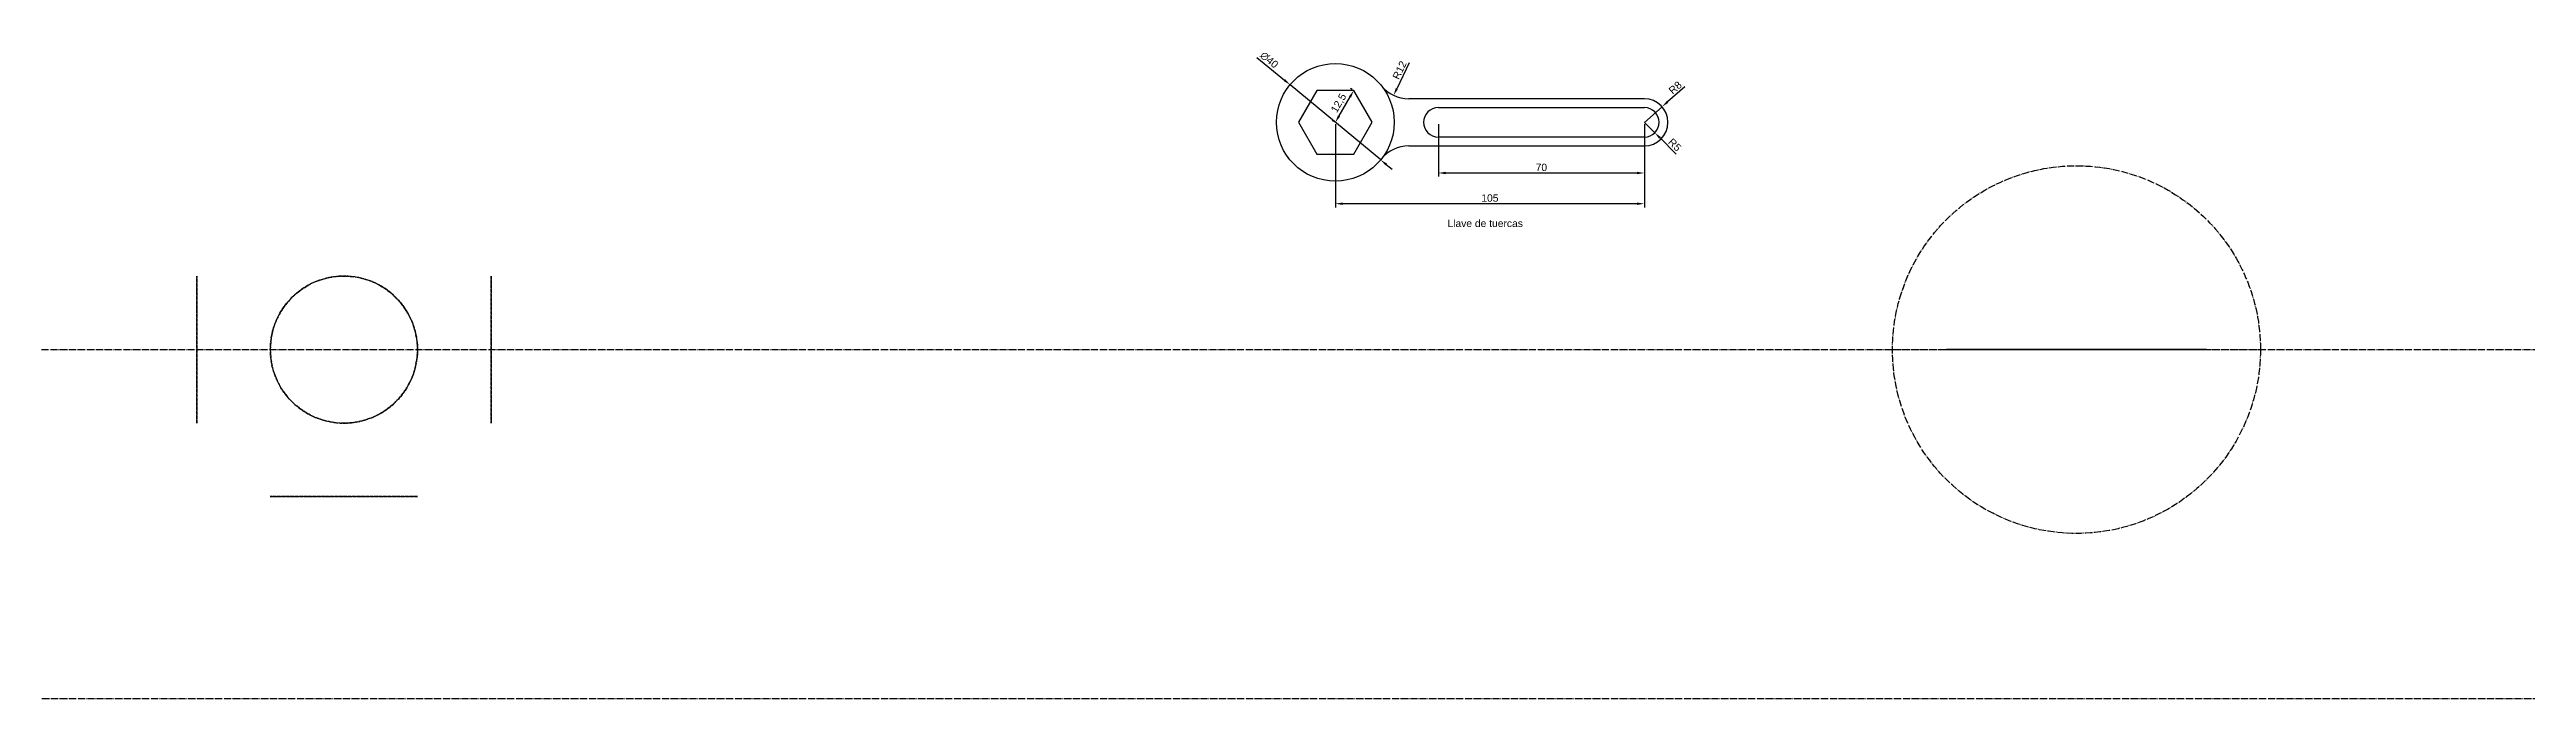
# Model space of a CAD drawing. Header units: millimetres. Extents: x -75 to 6323, y 0 to 1230.
# Drawn here: x 3115 to 3957, y 0 to 221 of the extents above; entities that cross this region are included whole.
import ezdxf

# ---------------------------------------------------------------- set-up
doc = ezdxf.new("R2010")
doc.units = ezdxf.units.MM
doc.header["$LTSCALE"] = 0.1
doc.header["$PDMODE"] = 34
doc.header["$PDSIZE"] = 1
doc.linetypes.add('ACAD_ISO02W100', pattern=[15, 12, -3])
doc.linetypes.add('ACAD_ISO04W100', pattern=[30, 24, -3, 0, -3])
doc.layers.add('0-Axis', color=43, linetype='ACAD_ISO04W100', lineweight=25)
doc.layers.add('0-Object', color=7, linetype='Continuous', lineweight=30)
doc.layers.add('0-Dimension', color=92, linetype='Continuous')
doc.layers.add('0-Sketch', color=32, linetype='ACAD_ISO02W100')
doc.styles.get("Standard").update_dxf_attribs({"font": 'arial.ttf'})
doc.dimstyles.new('ISO-25', dxfattribs={"dimtxt": 2.5, "dimasz": 2.5, "dimexe": 1.25, "dimexo": 0.625, "dimtad": 1, "dimtxsty": 'Standard', "dimcen": 2.5, "dimadec": 0, "dimazin": 0, "dimtfac": 1, "dimtmove": 0, "dimatfit": 3, "dimfxl": 1, "dimarcsym": 0})

# ---------------------------------------------------------------- blocks, each defined once
blk = doc.blocks.new('*D20')
at = {"layer": '0-Dimension', "color": 0, "lineweight": -2, "transparency": 16777216}
for p, q in [((3586.89, 195.27), (3586.89, 177.42)), ((3656.89, 195.27), (3656.89, 177.42)), ((3589.39, 178.67), (3654.39, 178.67))]:
    blk.add_line(p, q, dxfattribs=at)
at = {"layer": '0-Dimension', "color": 0, "transparency": 16777216}
for points in [[(3589.39, 179.08), (3589.39, 178.25), (3586.89, 178.67)], [(3654.39, 179.08), (3654.39, 178.25), (3656.89, 178.67)]]:
    blk.add_solid(points, dxfattribs=at)
at = {"layer": 'Defpoints', "color": 0, "transparency": 16777216}
for p in [(3586.89, 195.89), (3656.89, 195.89), (3656.89, 178.67)]:
    blk.add_point(p, dxfattribs=at)
at = {"layer": '0-Dimension', "color": 0, "transparency": 16777216, "insert": (3621.89, 180.57), "char_height": 2.5, "attachment_point": 5}
blk.add_mtext('70', dxfattribs=at)
blk = doc.blocks.new('*D21')
at = {"layer": '0-Dimension', "color": 0, "lineweight": -2, "transparency": 16777216}
for p, q in [((3551.89, 195.27), (3551.89, 166.97)), ((3656.89, 195.27), (3656.89, 166.97)), ((3654.39, 168.22), (3554.39, 168.22))]:
    blk.add_line(p, q, dxfattribs=at)
at = {"layer": '0-Dimension', "color": 0, "transparency": 16777216}
for points in [[(3554.39, 168.64), (3554.39, 167.81), (3551.89, 168.22)], [(3654.39, 168.64), (3654.39, 167.81), (3656.89, 168.22)]]:
    blk.add_solid(points, dxfattribs=at)
at = {"layer": 'Defpoints', "color": 0, "transparency": 16777216}
for p in [(3551.89, 195.89), (3656.89, 195.89), (3551.89, 168.22)]:
    blk.add_point(p, dxfattribs=at)
at = {"layer": '0-Dimension', "color": 0, "transparency": 16777216, "insert": (3604.39, 170.13), "char_height": 2.5, "attachment_point": 5}
blk.add_mtext('105', dxfattribs=at)
blk = doc.blocks.new('*D22')
at = {"layer": '0-Dimension', "color": 0, "lineweight": -2, "transparency": 16777216}
blk.add_line((3576.96, 216.07), (3572.76, 207.33), dxfattribs=at)
at = {"layer": '0-Dimension', "color": 0, "transparency": 16777216}
blk.add_solid([(3572.38, 207.51), (3573.13, 207.15), (3571.68, 205.08)], dxfattribs=at)
at = {"layer": 'Defpoints', "color": 0, "transparency": 16777216}
for p in [(3576.87, 215.89), (3571.68, 205.08)]:
    blk.add_point(p, dxfattribs=at)
at = {"layer": '0-Dimension', "color": 0, "transparency": 16777216, "insert": (3573.7, 213.64), "char_height": 2.5, "attachment_point": 5, "rotation": 64.34109}
blk.add_mtext('R12', dxfattribs=at)
blk = doc.blocks.new('*D23')
at = {"layer": '0-Dimension', "color": 0, "lineweight": -2, "transparency": 16777216}
for p, q in [((3656.89, 195.89), (3660.42, 192.35)), ((3667.73, 185.03), (3662.19, 190.58))]:
    blk.add_line(p, q, dxfattribs=at)
at = {"layer": '0-Dimension', "color": 0, "transparency": 16777216}
blk.add_solid([(3662.48, 190.88), (3661.89, 190.29), (3660.42, 192.35)], dxfattribs=at)
at = {"layer": 'Defpoints', "color": 0, "transparency": 16777216}
for p in [(3656.89, 195.89), (3660.42, 192.35)]:
    blk.add_point(p, dxfattribs=at)
at = {"layer": '0-Dimension', "color": 0, "transparency": 16777216, "insert": (3667.2, 188.24), "char_height": 2.5, "attachment_point": 5, "rotation": 314.9207}
blk.add_mtext('R5', dxfattribs=at)
blk = doc.blocks.new('*D24')
at = {"layer": '0-Dimension', "color": 0, "lineweight": -2, "transparency": 16777216}
for p, q in [((3670.6, 207.99), (3664.77, 202.84)), ((3656.89, 195.89), (3662.89, 201.19))]:
    blk.add_line(p, q, dxfattribs=at)
at = {"layer": '0-Dimension', "color": 0, "transparency": 16777216}
blk.add_solid([(3664.49, 203.15), (3665.04, 202.53), (3662.89, 201.19)], dxfattribs=at)
at = {"layer": 'Defpoints', "color": 0, "transparency": 16777216}
for p in [(3656.89, 195.89), (3662.89, 201.19)]:
    blk.add_point(p, dxfattribs=at)
at = {"layer": '0-Dimension', "color": 0, "transparency": 16777216, "insert": (3667.36, 207.67), "char_height": 2.5, "attachment_point": 5, "rotation": 41.42699}
blk.add_mtext('R8', dxfattribs=at)
blk = doc.blocks.new('*D25')
at = {"layer": '0-Dimension', "color": 0, "lineweight": -2, "transparency": 16777216}
for p, q in [((3525.26, 217.98), (3534.57, 210.26)), ((3567.29, 183.12), (3536.5, 208.66)), ((3569.21, 181.53), (3571.14, 179.93))]:
    blk.add_line(p, q, dxfattribs=at)
at = {"layer": '0-Dimension', "color": 0, "transparency": 16777216}
for points in [[(3534.84, 210.58), (3534.31, 209.94), (3536.5, 208.66)], [(3569.48, 181.85), (3568.95, 181.21), (3567.29, 183.12)]]:
    blk.add_solid(points, dxfattribs=at)
at = {"layer": 'Defpoints', "color": 0, "transparency": 16777216}
for p in [(3536.5, 208.66), (3567.29, 183.12)]:
    blk.add_point(p, dxfattribs=at)
at = {"layer": '0-Dimension', "color": 0, "transparency": 16777216, "insert": (3529.42, 217.09), "char_height": 2.5, "attachment_point": 5, "rotation": 320.32946}
blk.add_mtext('∅40', dxfattribs=at)
blk = doc.blocks.new('*D26')
at = {"layer": '0-Dimension', "color": 0, "lineweight": -2, "transparency": 16777216}
for p, q in [((3553.14, 198.06), (3556.89, 204.55)), ((3557.6, 207.03), (3557.06, 207.34)), ((3551.35, 196.2), (3550.81, 196.52))]:
    blk.add_line(p, q, dxfattribs=at)
at = {"layer": '0-Dimension', "color": 0, "transparency": 16777216}
for points in [[(3556.53, 204.76), (3557.25, 204.34), (3558.14, 206.72)], [(3552.78, 198.27), (3553.5, 197.85), (3551.89, 195.89)]]:
    blk.add_solid(points, dxfattribs=at)
at = {"layer": 'Defpoints', "color": 0, "transparency": 16777216}
for p in [(3558.14, 206.72), (3558.14, 206.72), (3551.89, 195.89)]:
    blk.add_point(p, dxfattribs=at)
at = {"layer": '0-Dimension', "color": 0, "transparency": 16777216, "insert": (3553.17, 202.37), "char_height": 2.5, "attachment_point": 5, "rotation": 60}
blk.add_mtext('12,5', dxfattribs=at)

msp = doc.modelspace()

# ---------------------------------------------------------------- linework, layer by layer
at = {"layer": '0-Axis'}
for p, q in [((-74.508, 118.625, 50), (6321.645, 118.625, 50)), ((0, 0), (6322.978, 0))]:
    msp.add_line(p, q, dxfattribs=at)
at = {"layer": '0-Axis', "extrusion": (0, -1, 0)}
for p, q in [((3741.176, 118.625, 50), (3866.176, 118.625, 50)), ((3803.676, 118.625, -12.5), (3803.676, 118.625, 112.5))]:
    msp.add_line(p, q, dxfattribs=at)
at = {"layer": '0-Axis'}
msp.add_circle((3803.676, 118.625, 50), 62.5, dxfattribs=at)
at = {"layer": '0-Object'}
for p, q in [((3586.892, 200.892), (3656.892, 200.892)), ((3656.892, 190.892), (3586.892, 190.892))]:
    msp.add_line(p, q, dxfattribs=at)
msp.add_lwpolyline([(3539.392, 195.892), (3545.642, 185.067), (3558.142, 185.067), (3564.392, 195.892), (3558.142, 206.718), (3545.642, 206.718)], close=True, dxfattribs=at)
for points in [[(3656.892, 203.892), (3576.872, 203.892)], [(3576.872, 187.892), (3656.892, 187.892)]]:
    msp.add_lwpolyline(points, dxfattribs=at)
at = {"layer": '0-Object', "extrusion": (0, -1, 0), "elevation": -118.625}
msp.add_lwpolyline([(3782.426, 50), (3759.482, 94.194), (3803.676, 71.25), (3847.87, 94.194), (3824.926, 50), (3847.87, 5.806), (3803.676, 28.75), (3759.482, 5.806)], close=True, dxfattribs=at)
at = {"layer": '0-Object'}
msp.add_circle((3551.892, 195.892), 20, dxfattribs=at)
for centre, radius, start, end in [((3576.872, 215.892), 12, 218.682187, 270), ((3656.892, 195.892), 8, 270, 90), ((3586.892, 195.892), 5, 90, 270), ((3656.892, 195.892), 5, 270, 90), ((3576.872, 175.892), 12, 90, 141.317813)]:
    msp.add_arc(centre, radius, start, end, dxfattribs=at)
at = {"layer": '0-Sketch', "extrusion": (0, -1, 0)}
msp.add_line((3803.676, 118.625, 50), (3759.482, 118.625, 94.194), dxfattribs=at)
at = {"layer": '0-Sketch', "extrusion": (-1, 0, 0)}
msp.add_circle((-118.625, 50, -3165.06), 25, dxfattribs=at)
at = {"layer": '0-Sketch'}
msp.add_circle((3215.06, 118.625, 100), 25, dxfattribs=at)
at = {"layer": '0-Sketch', "extrusion": (0, 0, -1)}
msp.add_circle((-3215.06, 118.625), 25, dxfattribs=at)
at = {"layer": '0-Sketch', "extrusion": (1, 0, 0)}
msp.add_circle((118.625, 50, 3265.06), 25, dxfattribs=at)
at = {"layer": '0-Sketch', "extrusion": (0, -1, 0)}
for centre, radius in [((3803.676, 50, -118.625), 21.25), ((3215.06, 50, -68.625), 25)]:
    msp.add_circle(centre, radius, dxfattribs=at)

# ---------------------------------------------------------------- texts
at = {"layer": '0-Dimension', "insert": (3585.397, 162.789), "char_height": 2.5, "attachment_point": 1}
msp.add_mtext_dynamic_manual_height_columns('\\pxqc;Llave de tuercas', width=34.79072, gutter_width=12.5, heights=[3.818], dxfattribs=at)

# ---------------------------------------------------------------- dimensions: what is measured, and where the dimension line sits
at = {"layer": '0-Dimension'}
dim = msp.add_diameter_dim_2p(p1=(3567.287, 183.125), p2=(3536.498, 208.66), dimstyle='ISO-25', dxfattribs=at)
dim.commit()
dim.dimension.update_dxf_attribs({"geometry": '*D25', "text_midpoint": (3528.159, 215.575), "dimtype": 163})
for center, mpoint, picture, middle in [((3576.872, 215.892), (3571.676, 205.076), '*D22', (3575.4, 212.827)), ((3656.892, 195.892), (3660.423, 192.352), '*D23', (3665.858, 186.902))]:
    dim = msp.add_radius_dim(center=center, mpoint=mpoint, dimstyle='ISO-25', dxfattribs=at)
    dim.commit()
    dim.dimension.update_dxf_attribs({"geometry": picture, "text_midpoint": middle, "dimtype": 164})
for p1, p2, distance, picture, middle in [((3551.892, 195.892), (3558.142, 206.718), 0, '*D26', (3553.175, 202.369)), ((3656.892, 195.892), (3551.892, 195.892), 27.669, '*D21', (3604.392, 170.125))]:
    dim = msp.add_aligned_dim(p1=p1, p2=p2, distance=distance, dimstyle='ISO-25', dxfattribs=at)
    dim.commit()
    dim.dimension.update_dxf_attribs({"geometry": picture, "text_midpoint": middle})
dim = msp.add_radius_dim(center=(3656.892, 195.892), mpoint=(3662.891, 201.186), dimstyle='ISO-25', dxfattribs=at)
dim.commit()
dim.dimension.update_dxf_attribs({"geometry": '*D24', "text_midpoint": (3667.363, 207.669)})
dim = msp.add_linear_dim(base=(3656.892, 178.666), p1=(3586.892, 195.892), p2=(3656.892, 195.892), dimstyle='ISO-25', dxfattribs=at)
dim.commit()
dim.dimension.update_dxf_attribs({"geometry": '*D20', "text_midpoint": (3621.892, 180.567)})

doc.saveas('drawing.dxf')
